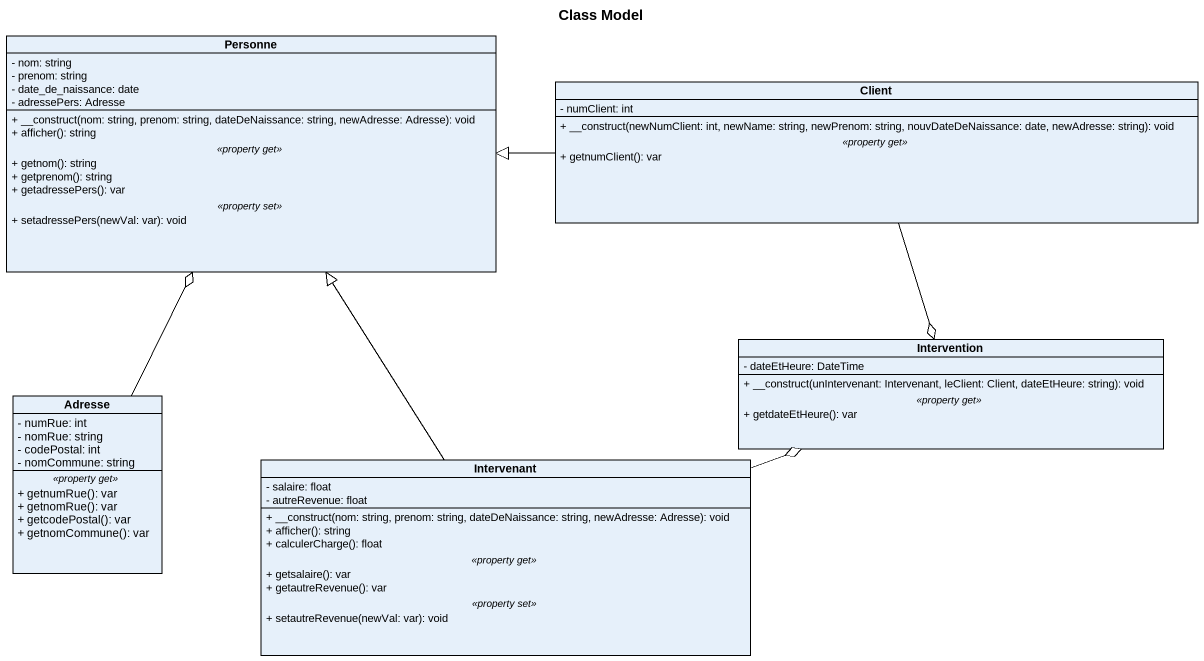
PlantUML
@startuml
title Class Model
hide circle
hide empty members
skinparam classAttributeIconSize 0
class Personne {
  - nom: string
  - prenom: string
  - date_de_naissance: date
  - adressePers: Adresse
  --
  + __construct(nom: string, prenom: string, dateDeNaissance: string, newAdresse: Adresse): void
  + afficher(): string
  .. <<property get>> ..
  + getnom(): string
  + getprenom(): string
  + getadressePers(): var
  .. <<property set>> ..
  + setadressePers(newVal: var): void
}
class Client {
  - numClient: int
  --
  + __construct(newNumClient: int, newName: string, newPrenom: string, nouvDateDeNaissance: date, newAdresse: string): void
  .. <<property get>> ..
  + getnumClient(): var
}
class Intervention {
  - dateEtHeure: DateTime
  --
  + __construct(unIntervenant: Intervenant, leClient: Client, dateEtHeure: string): void
  .. <<property get>> ..
  + getdateEtHeure(): var
}
class Adresse {
  - numRue: int
  - nomRue: string
  - codePostal: int
  - nomCommune: string
  .. <<property get>> ..
  + getnumRue(): var
  + getnomRue(): var
  + getcodePostal(): var
  + getnomCommune(): var
}
class Intervenant {
  - salaire: float
  - autreRevenue: float
  --
  + __construct(nom: string, prenom: string, dateDeNaissance: string, newAdresse: Adresse): void
  + afficher(): string
  + calculerCharge(): float
  .. <<property get>> ..
  + getsalaire(): var
  + getautreRevenue(): var
  .. <<property set>> ..
  + setautreRevenue(newVal: var): void
}
Client -left-|> Personne
Client --o Intervention
Adresse -up-o Personne
Intervenant -up-|> Personne
Intervenant -right-o Intervention
@enduml
